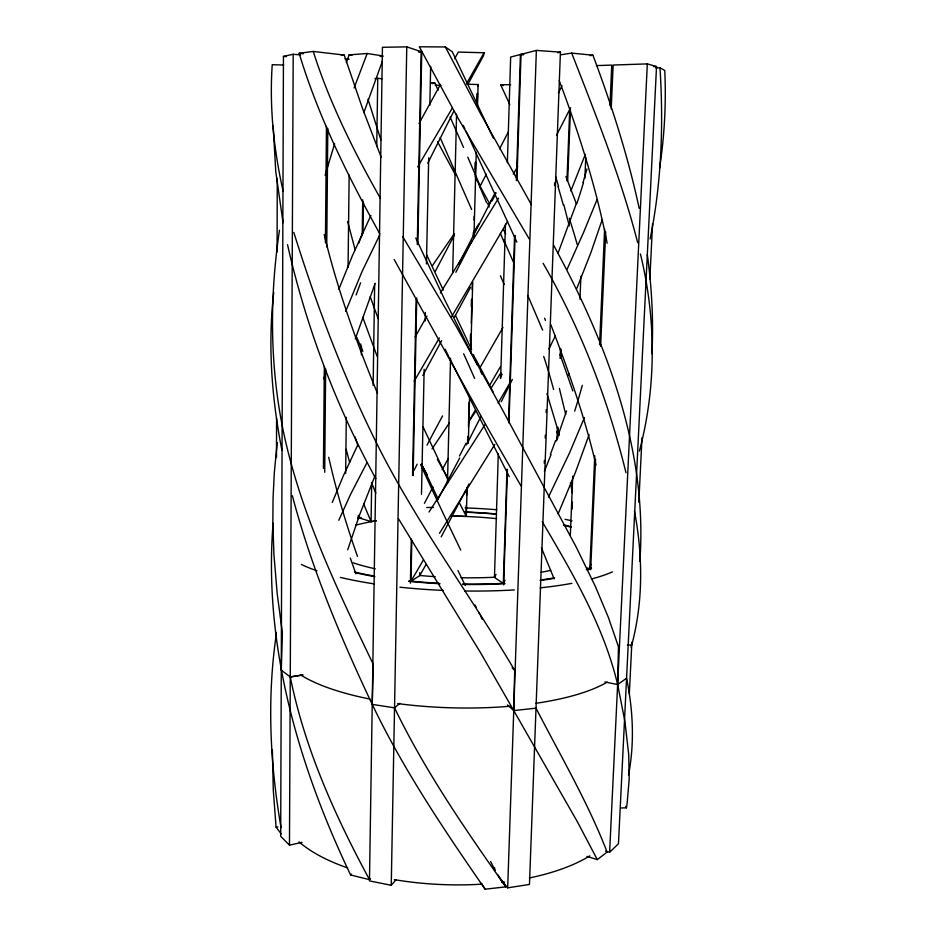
<?xml version="1.0" encoding="UTF-8"?>
<svg xmlns="http://www.w3.org/2000/svg" width="936" height="936" viewBox="0 0 936 936"><rect width="100%" height="100%" fill="white"/><g stroke="black" fill="none" stroke-linecap="round" stroke-linejoin="round"><path stroke-width="1.4" d="M275.968 639.44L275.991 632.291M276.483 457.564L276.588 418.415M277.068 252.018L277.267 178.413M272.376 750.028L273.289 790.113L276.085 827.213L281.233 833.859M300.257 54.896L293.202 54.265L283.444 56.394L280.683 836.257L289.47 845.173L302.024 842.353M289.47 845.173L293.202 54.265M323.423 468.398L324.324 366.573M325.424 242.763L326.453 126.337M324.71 472.27L325.646 368.959M326.746 246.917L327.811 128.361M345.653 473.487L346.308 417.304M348.063 267.357L349.151 174.95M358.418 519.047L358.453 516.134M360.664 351.363L360.758 344.085M362.22 235.79L362.7 199.824M376.447 520.779L371.089 521.598L359.167 517.924L359.213 515.034M361.378 354.861L361.483 346.308M363.016 232.912L363.437 202.141M371.674 482.765L371.089 521.598L363.577 503.825M373.136 385.445L374.657 284.181M376.728 146.542L377.758 78.32L381.982 78.764M391.248 885.28L406.774 46.87L382.438 47.291L369.474 880.905L391.248 885.28L396.01 879.758M410.389 583.222L411.29 539.031M412.577 475.453L416.157 298.713M417.257 244.425L421.165 51.644L406.774 46.87M426.032 564.525L419.737 575.593L410.974 581.244L411.817 540.189M413.127 475.652L416.742 297.917M417.83 244.624L421.75 51.843L418.954 51.878M419.737 575.593L419.796 572.68M421.481 494.348L424.16 369.264M425.201 320.908L425.389 312.39M426.43 263.917L428.7 157.81M429.835 105.195L430.665 66.409M293.81 232.421C317.362 307.769 345.349 382.017 381.256 452.404C420.416 528.22 471.405 596.957 514.683 670.351L513.747 710.588L577.383 821.773L597.297 859.622L607.113 852.076C587.796 802.093 560.465 755.715 536.012 708.166L513.747 710.588L507.476 704.972M447.478 483.081L450.544 358.312M452.673 272.984L456.581 114.145M467.614 441.441L467.731 437.194M470.34 341.488L470.539 334.246M471.288 306.622L471.487 299.321M473.218 235.404L473.3 232.573M475.02 169.533L475.207 162.326M476.892 100.632L477.079 93.6M466.081 512.729L466.28 505.463M466.596 495.32L466.76 488.019M468.012 441.78L468.175 436.164M468.456 427.167L469.1 402.269M470.574 349.526L470.983 334.281M471.288 323.142L471.943 299.391M472.2 289.563L472.399 282.543M473.639 236.083L473.791 231.555M474.096 220.135L474.178 216.286M475.277 177.021L475.663 162.01M477.196 105.546L477.547 93.46M467.099 487.867L466.315 516.391L452.275 516.052M468.316 443.255L469.568 397.496M470.785 352.86L472.715 282.087M473.932 237.557L476.26 152.322M477.524 105.826L478.109 84.532L467.041 84.228M504.995 580.308L503.322 583.444L494.454 577.383L498.303 453.562M500.643 378.483L505.463 224.137M507.37 162.7L510.67 57.049L520.428 54.522L523.189 54.721M503.322 583.444L507.008 469.264M508.564 421.399L514.554 235.884M516.344 180.589L520.428 54.522M494.594 870.468L494.676 867.824M503.673 584.906L507.441 469.778M508.973 423.002L515.116 235.357M516.918 180.309L521.048 54.358L536.363 50.404L560.418 52.135L529.46 884.426L507.675 887.843L498.923 877.149M507.675 887.843L536.363 50.404M544.272 463.25L544.366 460.453M545.208 437.978L545.314 435.158M546.144 412.554L546.25 409.711M554.557 185.667L554.662 182.812M621.188 807.967L626.453 807.827L627.085 803.685L629.191 779.278L628.723 754.591L624.874 721.211L617.643 684.555L618.462 646.694L608.412 617.526L595.425 586.579L576.471 547.56L499.426 404.165L455.575 325.307L402.667 236.586M556.955 440.025L557.446 427.471M560.102 358.465L560.488 348.496M566.97 180.73L569.708 109.582M557.505 438.879L557.961 427.284M560.699 357.751L561.027 349.303M567.661 180.706L570.457 109.641M631.835 642.833L631.133 647.279M570.316 535.743L572.738 476.213M579.969 299.134L580.905 276.249M584.895 178.366L585.76 157.236M572.083 509.231L572.376 502.059M587.083 568.07L589.855 568.515L594.758 455.762M599.59 344.682L604.609 229.32M609.98 105.663L611.746 65.087L596.443 65.602M590.651 569.743L595.577 459.295M600.608 346.308L605.709 231.964M611.196 109.021L613.15 65.04L647.326 63.894L656.522 66.526L618.462 843.781L609.617 852.275L605.463 851.163M609.617 852.275L647.326 63.894M629.331 693.915L631.894 642.108M638.808 502.316L642.002 437.697M649.841 278.975L652.567 223.786M651.924 353.773C653.609 320.662 651.76 287.411 647.326 254.58M273.101 523.201C263.238 645.197 298.525 765.812 350.602 874.973L369.498 879.653L370.434 878.787M639.85 561.378C647.969 449.806 606.001 341.558 553.609 245.173M273.721 292.558C267.719 345.103 271.709 398.385 281.911 450.157M277.22 442.576L274.33 472.586L273.055 497.999L272.844 523.516L273.92 554.416L277.208 593.705L282.379 632.759L281.28 670.188L290.265 676.939C304.703 748.531 334.959 815.701 369.498 879.653M275.98 636.62C266.924 700.034 270.153 764.712 281.057 827.681M659.552 168.351C664.513 136.001 666.256 103.147 664.771 70.446L659.985 67.837L655.726 67.883M279.478 230.209C269.428 297.812 269.673 367.357 284.006 434.327C301.462 515.186 337.627 590.242 373.277 664.349L372.224 704.387C403.451 769.673 444.038 829.811 485.117 889.2L505.803 886.86L497.695 874.622M628.501 775.16C634.678 743.161 633.087 710.05 626.57 678.237L617.643 684.555L604.855 681.946M477.746 86.475L478.109 84.532M454.615 58.769L458.301 52.065L484.064 52.767L483.502 55.75L467.906 84.322M650.099 239.031C661.541 182.801 663.612 125.003 659.985 67.837M589.855 568.515L590.932 564.221M639.405 451.07C656.499 386.814 656.183 318.497 640.411 253.995M586.954 168.925L582.976 182.684M323.809 378.869L325.705 372.177M325.108 175.313L334.561 143.945M347.677 549.83L359.506 515.081L374.81 476.377M602.222 219.656L590.897 252.603L576.845 288.358M355.317 338.867L375.207 283.245M566.561 410.916L556.148 441.02M363.823 112.671L382.426 61.074M576.389 203.416L558.078 253.036M589.107 434.678L575.289 472.727L558.137 513.841M346.355 62.572L349.116 54.861L367.181 53.504L382.894 55.949M354.1 87.984L367.181 53.504M358.593 243.454L363.121 231.543M345.665 311.407L362.033 271.557L379.653 235.147M585.363 154.288L570.843 190.956M338.844 289.224L352.498 255.505L370.937 215.397M597.074 199.543L583.596 232.397L567.04 269.381M551.058 454.522L544.378 471.334M332.268 502.456L343.313 475.897L357.961 444.553M584.427 417.573L569.474 453.047L548.449 497.075M338.785 520.299L350.602 494.29L367.029 462.548M567.789 375.722L568.854 373.312M556.663 432.631L557.903 430.01M427.775 163.192L453.82 111.185M555.235 336.176L548.882 348.976M558.406 93.038L561.998 85.738M570.644 107.687L556.522 135.275M500.269 377.957L502.129 374.224M491.306 200.596L461.425 258.757M480.928 416.543L466.479 444.881M467.263 487.258L468.948 483.982M508.248 132.034L499.567 148.847M466.14 489.446L441.195 536.901M459.693 457.996L437.206 500.772M424.441 503.299L432.959 487.048M486.381 174.166L479.641 187.048M495.296 192.559L489.189 204.2M435.228 271.475L454.545 234.725M473.955 233.158L478.822 223.915M422.826 375.453L441.64 340.61M458.675 263.929L460.875 259.787M470.574 287.258L454.358 317.339M494.454 577.383L496.033 574.388M442.201 469.708L448.297 458.441M419 123.552L440.435 84.497M484.064 52.767L466.502 83.69M415.116 336.948L426.956 316.052M502.983 327.448L479.56 368.421M468.562 421.902L475.207 410.237M510.623 381.631L498.127 403.112M410.974 581.244L423.411 559.95M439.347 337.966L414.18 381.209M451.491 316.953L507.569 221.493M500.245 366.97L489.809 384.977M417.643 166.959L452.38 107.968M440.365 292.991L498.525 198.21M517.713 166.62L513.302 174.002M439.499 533.298L494.828 444.436M485.211 424.312L429.039 512.015M500.9 372.844L490.897 388.475M449.455 422.826L432.058 448.882M432.502 265.508L454.241 233.719M475.886 411.173L468.491 421.996M474.014 231.426L475.535 229.226M476.295 228.127L478.577 224.827M350.602 874.973L351.55 874.119M292.348 495.706C311.407 567.883 340.353 637.03 372.224 704.387L394.536 707.827L399.754 703.392M432.139 83.643L434.842 82.988L438.13 90.254M557.774 52.79L560.418 52.135M276.085 827.213L277.875 826.886M302.445 675.008L290.265 676.939L303.089 674.914M560.769 54.791L571.709 53.106L592.956 55.224C611.641 105.206 627.997 156.183 639.206 208.4M590.183 55.645L592.956 55.224M379.759 233.707C347.829 176.038 318.275 116.555 299.134 53.282L313.244 51.445L344.214 55.072L362.641 108.81L381.186 157.248M341.359 55.411L344.214 55.072M374.938 78.589L377.758 78.32M380.168 56.476L382.941 56.277M653.702 66.62L656.522 66.526M627.436 645.126L631.753 644.986C643.383 601.345 642.868 555.2 634.444 511.044M418.369 51.691L421.165 51.644M509.827 104.668L500.69 84.766L510.635 84.685M493.319 138.095L452.275 51.772L445.337 46.952L419.328 46.8L458.254 118.579L529.191 238.902M283.748 65.017L272.224 64.713C269.322 107.067 273.803 149.701 283.093 191.061M435.217 85.117L440.985 85.363M430.607 82.719L434.842 82.988M521.048 54.358L523.809 54.557M283.444 56.394L286.357 56.651M344.986 58.851L349.116 59.225M299.134 53.282L303.334 53.761M349.116 54.861L351.983 55.306M597.297 859.622L586.942 856.405M500.69 84.766L503.229 85.574M514.683 670.351L512.156 667.836M505.803 886.86C465.321 829.413 425.178 771.287 394.536 707.827M485.117 889.2L481.42 883.444M542.225 521.656C572.516 573.218 603.72 625.798 617.643 684.555M520.966 485.901L487.773 428.161L394.185 259.518M398.467 518.743L480.788 653.094L513.747 710.588M380.507 198.514C353.913 151.573 329.612 102.983 313.244 51.445M437.299 459.19L447.736 477.863M531.426 204.75L480.589 113.724L445.337 46.952M543.114 263.308C580.788 328.63 608.002 399.59 625.985 472.738M455.621 175.196L437.592 141.792M479.875 185.843L489.458 203.521M422.089 465.367L427.413 475.207M476.67 179.923L479.232 184.661M375.769 478.612C335.72 405.218 305.955 326.243 287.527 244.706M503.252 229.238L505.721 233.918M493.085 391.962L474.961 357.716M473.323 354.592L474.423 356.675M626.453 807.827L625.669 806.317M490.604 861.541L495.132 870.398M477.442 365.157L444.857 300.082L415.795 238.001M480.402 370.984L482.18 374.47M459.588 503.229L466.315 516.391L466.14 512.191M480.507 615.818L482.309 619.398M475.067 604.995L476.272 607.405M478.694 612.226L479.911 614.624M449.221 357.517L509.196 476.576M448.625 356.335L445.103 349.222M465.297 585.445L457.938 570.55M438.305 499.414L421.504 463.987M448.075 479.969L423.107 426.968M443.278 290.055L426.664 254.861M455.387 315.151L471.592 349.537M463.238 125.377L464.876 128.805M465.964 131.087L516.859 242.096M358.207 515.806L359.167 517.924M362.864 351.292L356.581 336.995M450.111 116.988L463.531 147.455M440.189 137.697L471.65 209.488M467.778 157.201L479.875 185.211M500.397 275.757L504.141 284.427M487.644 203.393L489.189 207.008M500.386 233.415L504.434 242.939M541.406 547.735L554.135 578.893M375.816 493.167L371.498 482.543M377.5 393.377C356.242 341.687 337.229 288.896 324.195 234.48M565.906 176.424L576.517 204.118M571.709 53.106C595.998 115.444 621.036 177.793 637.685 242.716M550.719 324.394C568.398 370.399 584.778 417.07 596.021 465.122M377.185 356.405L362.758 317.327M559.272 80.707C579.162 133.602 596.185 187.738 607.16 243.231M378.144 318.638L370.2 296.689M560.02 354.393L572.809 390.932M355.891 573.803L350.298 558.043M380.894 139.92L367.977 99.181M358.137 446.261L354.99 436.738M546.952 393.553L559.435 435.252M555.574 176.506L558.581 186.393M355.13 249.748L347.642 221.528M349.631 462.325L346.144 449.303M563.858 204.961L569.31 225.997M559.377 388.393L565.695 414.426M570.433 482.555L572.341 492.816M283.058 222.756L275.781 171.721L273.16 125.705M589.855 855.843A168.691 72.013 1.5 0 1 529.355 877.968M504.516 882.063A168.691 72.013 1.5 0 1 501.755 882.402M482.052 884.157A168.691 72.013 1.5 0 1 394.384 879.629M347.642 867.918A168.691 72.013 1.5 0 1 298.993 841.838M607.277 682.075A172.282 53.949 1.5 0 1 535.837 703.31M510.459 706.212A172.282 53.949 1.5 0 1 397.706 703.591M369.931 699.052A172.282 53.949 1.5 0 1 300.76 674.996M413.923 470.586A1332.993 814.917 -67.8 0 1 417.163 464.221M426.98 445.197A1332.993 814.917 -67.8 0 1 442.576 415.912M544.588 318.193A508.19 102.001 64.1 0 1 545.466 320.44M460.734 550.052A506.06 68.983 65.8 0 1 420.603 464.572M357.493 556.394A537.053 318.041 66.7 0 1 328.7 457.283M612.39 571.884A174.646 41.593 1.5 0 1 591.447 578.998M571.884 583.339A174.646 41.593 1.5 0 1 540.13 587.843M514.39 589.926A174.646 41.593 1.5 0 1 464.747 591.002M443.36 590.405A174.646 41.593 1.5 0 1 399.918 587.188M374.435 583.924A174.646 41.593 1.5 0 1 340.4 577.418M316.953 570.761A174.646 41.593 1.5 0 1 301.439 564.478M426.734 507.511A174.646 41.593 1.5 0 1 433.532 507.429M465.122 507.897A174.646 41.593 1.5 0 1 496.817 509.746M565.051 519.304A174.646 41.593 1.5 0 1 572.025 520.861M591.517 568.363A152.697 36.305 1.5 0 1 587.527 569.942M552.638 578.623A152.697 36.305 1.5 0 1 540.06 580.495M504.972 583.654A152.697 36.305 1.5 0 1 462.7 584.45M440.025 583.701A152.697 36.305 1.5 0 1 408.704 581.314M374.88 576.658A152.697 36.305 1.5 0 1 356.218 572.879M357.599 517.947A152.697 36.305 1.5 0 1 360.383 517.468M465.18 511.969A152.697 36.305 1.5 0 1 496.443 513.946M563.449 524.698A152.697 36.305 1.5 0 1 571.042 526.793M463.624 353.773A746.448 389.914 66.8 0 1 474.599 378.448M503.65 239.698A948.191 62.455 65.9 0 1 513.712 262.864M527.799 295.507A948.191 62.455 65.9 0 1 542.634 330.151M543.699 356.394A611.407 561.986 21.9 0 1 553.585 389.458M478.834 184.567A1483.946 270.633 63.7 0 1 486.591 202.714M569.275 218.182A802.339 607.172 41 0 1 577.243 244.612M557.996 186.404A1053.175 798.888 27.7 0 1 563.273 204.972M555.434 440.914A530.232 306.599 -63.5 0 1 550.345 454.381M582.321 385.316A425.704 243.255 -63.8 0 1 574.669 411.115M466.14 443.114A501.462 58.43 -63.8 0 1 459.482 456.007M512.355 379.454A412.893 34.925 -63.5 0 1 501.251 401.755M583.479 182.649A538.411 333.204 -57.4 0 1 576.904 203.404M472.142 240.529A449.561 88.85 -63.1 0 1 455.832 272.294M496.103 192.839A505.042 80.379 -63.3 0 1 492.09 200.912M356.125 294.969A453.41 131.59 -61.8 0 1 360.594 282.847M591.482 567.602A151.328 35.977 1.5 0 1 586.287 569.696M554.627 577.781A151.328 35.977 1.5 0 1 540.68 579.946M504.492 583.268A151.328 35.977 1.5 0 1 462.641 584.052M438.82 583.245A151.328 35.977 1.5 0 1 409.172 580.94M374.306 576.096A151.328 35.977 1.5 0 1 354.428 571.943M358.418 518.158A151.328 35.977 1.5 0 1 361.179 517.678M465.11 512.226A151.328 35.977 1.5 0 1 496.127 514.18M563.858 525.201A151.328 35.977 1.5 0 1 571.288 527.296M550.649 570.375A129.507 30.736 1.5 0 1 541.207 572.282M495.214 577.208A129.507 30.736 1.5 0 1 461.038 577.746M435.252 576.693A129.507 30.736 1.5 0 1 420.065 575.488M375.242 568.795A129.507 30.736 1.5 0 1 353.211 562.828M355.575 525.213A129.507 30.736 1.5 0 1 376.214 520.837M451.257 516.052A129.507 30.736 1.5 0 1 496.688 518.649"/></g></svg>
